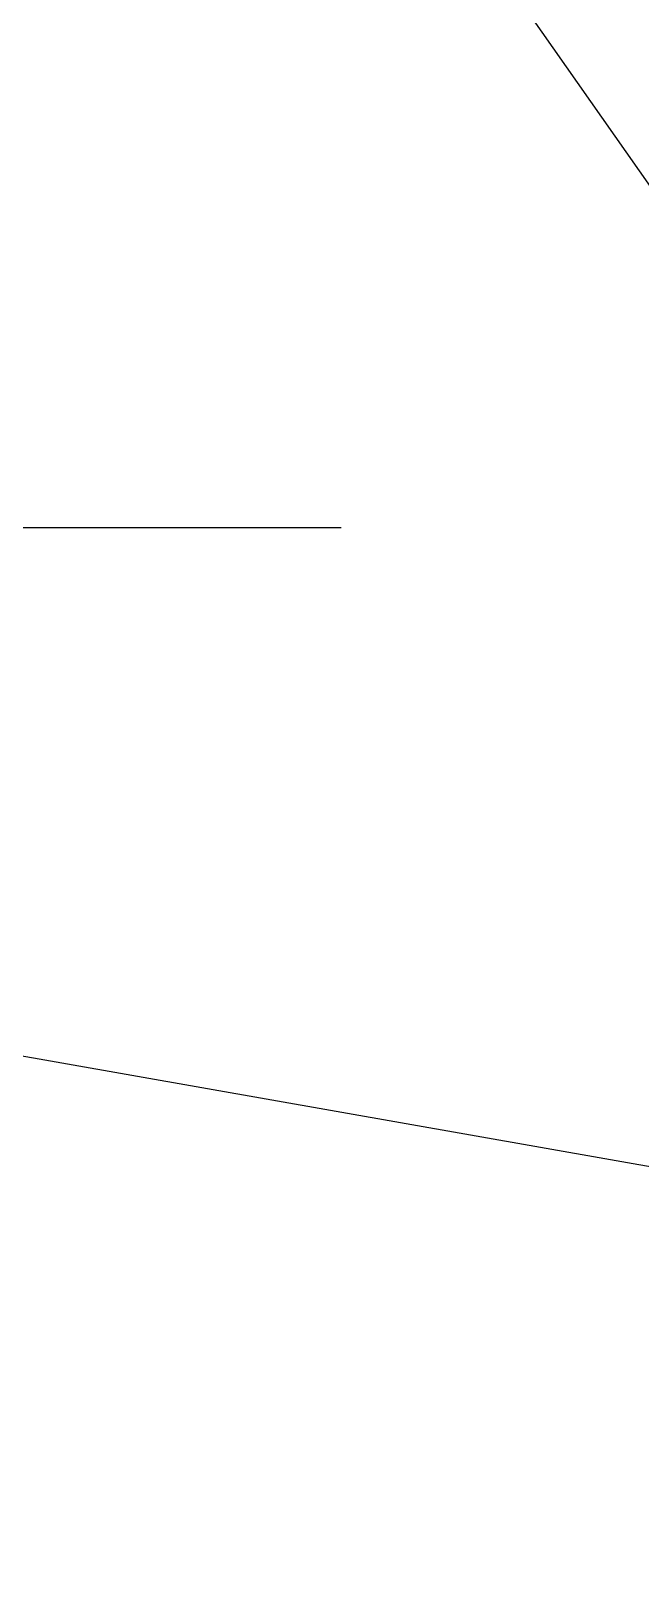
# Model space of a CAD drawing. Header units: millimetres. Extents: x -139278 to 641613, y -260926 to 217780.
# Drawn here: x 140945 to 141331, y -78704 to -77721 of the extents above; entities that cross this region are included whole.
import ezdxf

# ---------------------------------------------------------------- set-up
doc = ezdxf.new("R2010")
doc.units = ezdxf.units.MM
doc.layers.add('10_30_Sektorantenne_MHA', color=21, linetype='Continuous', lineweight=25)

msp = doc.modelspace()

# ---------------------------------------------------------------- linework, layer by layer
at = {"ltscale": 6}
msp.add_line((141141.192, -78035.068), (135241.192, -78035.068), dxfattribs=at)
msp.add_line((141673.162, -78499.143), (140658.821, -78320.287))
msp.add_circle((145362.127, -80628.968), 4048.5)
at = {"ltscale": 4}
msp.add_arc((145362.127, -80628.968), 4136.576, 141.160381, 309.497963, dxfattribs=at)
at = {"layer": '10_30_Sektorantenne_MHA'}
msp.add_line((141673.162, -78299.143), (141082.385, -77455.425), dxfattribs=at)

doc.saveas('drawing.dxf')
